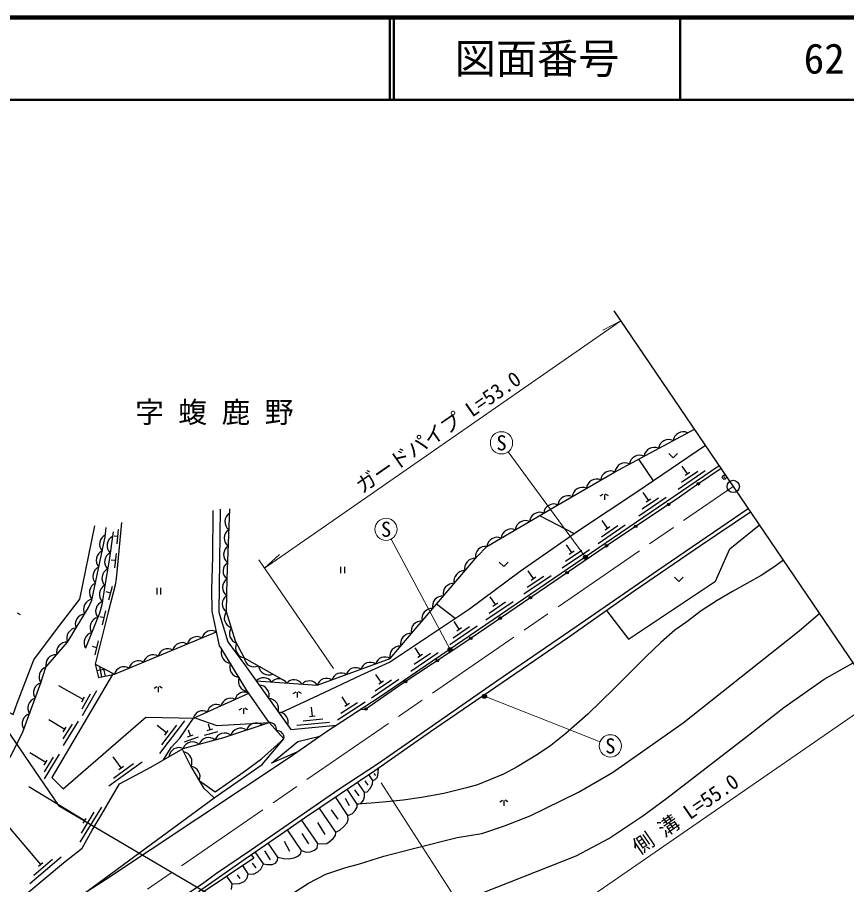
# Model space of a CAD drawing. Units: millimetres, scale not verified. Extents: x 40000 to 680000, y 20000 to 380000.
# Drawn here: x 463516 to 564216, y 274692 to 380000 of the extents above; entities that cross this region are included whole.
import ezdxf
from ezdxf.enums import TextEntityAlignment as Align

# ---------------------------------------------------------------- set-up
doc = ezdxf.new("R2010")
doc.units = ezdxf.units.MM
doc.header["$LTSCALE"] = 1000
doc.header["$PDMODE"] = 32
doc.header["$PDSIZE"] = 500
doc.linetypes.add('CHAIN', pattern=[18.5, 12, -1.5, 3.5, -1.5])
for name, color, linetype, lineweight in [('M-BGD', 7, 'Continuous', 25), ('M-BGD-HTXT', 7, 'Continuous', 13), ('M-BMK', 2, 'CHAIN', 13), ('M-BMK-ROW', 30, 'Continuous', 25), ('M-BMK-SRVR', 3, 'Continuous', 25), ('M-STR-HTXT', 7, 'Continuous', 13), ('M-STR-STRC', 7, 'Continuous', 25), ('M-TTL', 2, 'Continuous', 140), ('M-TTL-LINE', 7, 'Continuous', 50)]:
    doc.layers.add(name, color=color, linetype=linetype, lineweight=lineweight)
for name, color, linetype in [('M-BMK-HTXT', 7, 'Continuous'), ('M-OTRS', 6, 'Continuous'), ('M-TTL-TXT', 7, 'Continuous')]:
    doc.layers.add(name, color=color, linetype=linetype)
doc.styles.add('ＭＳ ゴシック', font='')
doc.styles.get('ＭＳ ゴシック').set_extended_font_data('MS Gothic')

msp = doc.modelspace()

# ---------------------------------------------------------------- hatches: boundary and pattern name
at = {"layer": 'M-STR-STRC'}
for points in [[(532728, 314565, -0.41421), (532628, 314226, -0.41421), (532289, 314326, -1)], [(516280, 303345, -0.41421), (516180, 303006, -0.41421), (515841, 303106, -1)], [(520454, 297688, -0.41421), (520354, 297349, -0.41421), (520015, 297449, -1)]]:
    msp.add_hatch(color=256, dxfattribs=at).paths.add_polyline_path(points)

# ---------------------------------------------------------------- linework, layer by layer
at = {"layer": 'M-BGD'}
for p, q in [((538936, 326362), (540723, 323732)), ((544891, 324593), (544258, 325523)), ((543744, 322723), (547051, 324974)), ((544152, 323546), (546136, 324896)), ((544602, 324396), (545180, 324790)), ((540142, 321360), (539509, 322289)), ((534303, 321921), (534653, 322123)), ((534803, 322084), (534803, 321429)), ((535303, 321921), (534953, 322123)), ((538996, 319490), (542302, 321741)), ((539404, 320312), (541387, 321663)), ((539853, 321163), (540432, 321557)), ((526920, 319507), (531115, 317322)), ((534030, 316109), (537337, 318361)), ((534438, 316932), (536422, 318282)), ((535177, 317979), (534544, 318909)), ((534888, 317782), (535466, 318176)), ((475730, 316954), (475289, 316994)), ((475650, 316082), (475809, 317825)), ((530827, 315017), (530194, 315947)), ((475368, 313163), (475548, 314904)), ((529680, 313148), (532987, 315399)), ((530088, 313970), (532072, 315321)), ((530538, 314820), (531116, 315214)), ((475458, 314033), (474898, 314091)), ((502758, 313289), (502758, 312507)), ((503225, 313289), (503225, 312507)), ((526181, 311854), (525548, 312784)), ((525034, 309984), (528341, 312236)), ((525442, 310807), (527426, 312157)), ((525891, 311657), (526470, 312051)), ((474630, 309257), (475079, 310948)), ((480449, 310718), (480449, 309936)), ((480916, 310718), (480916, 309936)), ((474854, 310102), (474311, 310246)), ((521561, 308708), (520927, 309638)), ((516660, 306991), (514408, 308753)), ((520414, 306839), (523720, 309090)), ((520822, 307661), (522806, 309012)), ((521271, 308511), (521850, 308905)), ((463902, 307461), (463552, 307663)), ((473857, 306231), (474277, 307930)), ((474067, 307081), (473521, 307216)), ((517176, 305723), (516543, 306653)), ((516029, 303853), (519336, 306105)), ((516437, 304676), (518421, 306026)), ((516887, 305526), (517465, 305920)), ((473172, 303458), (472626, 303593)), ((472962, 302608), (473382, 304307)), ((512438, 302497), (511805, 303427)), ((511291, 300628), (514598, 302879)), ((511699, 301450), (513683, 302801)), ((512149, 302300), (512727, 302694)), ((474051, 300820), (473161, 300647)), ((473790, 299920), (473515, 301182)), ((474209, 300009), (474033, 300910)), ((507687, 299263), (507054, 300192)), ((506540, 297393), (509847, 299644)), ((506948, 298215), (508932, 299566)), ((507398, 299066), (507976, 299459)), ((471516, 297189), (468570, 298836)), ((471447, 295222), (473156, 298277)), ((480121, 298553), (480471, 298755)), ((480621, 298717), (480621, 298062)), ((481121, 298553), (480771, 298755)), ((497014, 297898), (497364, 298101)), ((497514, 298062), (497514, 297407)), ((498014, 297898), (497664, 298101)), ((471345, 296883), (471687, 297494)), ((471387, 296036), (472412, 297869)), ((503571, 296541), (502954, 297482)), ((490470, 295927), (490820, 296130)), ((490970, 296091), (490970, 295436)), ((491470, 295927), (491120, 296130)), ((499352, 295135), (499240, 296254)), ((502392, 294692), (505737, 296886)), ((502814, 295507), (504821, 296823)), ((503278, 296349), (503864, 296733)), ((499004, 295100), (499700, 295170)), ((469271, 293530), (467359, 294716)), ((469087, 293233), (469456, 293828)), ((469100, 292401), (470207, 294185)), ((469114, 291569), (470959, 294543)), ((481629, 293138), (480497, 294003)), ((480826, 290605), (483862, 294578)), ((481076, 291673), (482898, 294056)), ((486917, 293505), (486728, 294172)), ((497452, 294039), (501432, 294439)), ((498203, 294567), (500591, 294807)), ((481417, 292860), (481842, 293416)), ((484192, 292640), (484854, 292867)), ((484523, 292754), (484284, 293450)), ((486232, 292842), (487848, 293301)), ((486581, 293409), (487254, 293600)), ((483819, 292035), (485521, 292621)), ((466966, 289512), (465051, 290694)), ((466782, 289214), (467150, 289810)), ((466798, 288382), (467900, 290170)), ((466813, 287550), (468651, 290529)), ((474644, 286675), (478683, 289623)), ((476133, 288876), (475161, 290208)), ((475187, 287628), (477610, 289397)), ((475850, 288670), (476416, 289082)), ((506673, 287335), (506179, 288067)), ((506823, 288208), (507015, 287939)), ((471692, 282439), (464912, 286556)), ((505658, 285906), (504819, 287148)), ((505691, 287306), (506074, 286779)), ((504791, 284464), (503555, 286294)), ((504471, 286213), (504990, 285493)), ((503660, 283080), (502136, 285336)), ((503865, 284276), (503345, 285147)), ((522085, 284762), (522435, 284964)), ((522585, 284926), (522585, 284271)), ((523085, 284762), (522735, 284964)), ((471163, 279835), (473758, 284109)), ((471298, 280924), (472855, 283488)), ((502172, 281075), (500184, 284017)), ((502487, 282631), (501666, 283787)), ((466361, 277153), (461647, 282710)), ((471510, 282140), (471873, 282739)), ((500001, 279701), (498016, 282544)), ((498037, 278840), (496307, 281353)), ((500891, 280800), (500002, 282224)), ((498896, 279644), (498091, 280884)), ((495134, 278021), (493954, 279734)), ((496595, 278719), (495958, 279925)), ((465037, 274849), (468850, 278084)), ((493410, 277227), (492414, 278674)), ((494248, 277696), (493577, 278806)), ((465508, 275839), (467796, 277780)), ((466094, 276926), (466628, 277379)), ((491541, 276023), (490886, 277001)), ((492505, 276728), (492079, 277283)), ((489591, 274799), (488973, 275722)), ((490582, 275436), (490253, 275897))]:
    msp.add_line(p, q, dxfattribs=at)
for points in [[(492523, 299424), (499937, 298903), (508772, 302138), (519342, 314545), (520532, 315761), (529027, 320743), (536013, 324793), (545721, 330004)], [(495562, 295581), (500100, 297693), (505235, 300132), (508712, 301710), (518431, 308168), (524589, 312750), (531786, 317792), (538743, 322386), (547058, 328037)], [(542615, 327053), (543145, 326522), (543675, 327053)], [(294914, 264895), (369385, 260535), (369852, 260737), (370769, 260601), (371841, 260348), (406586, 258330), (419949, 257441), (424618, 257283), (428712, 257303), (445982, 260127), (448207, 260896), (451697, 262260), (456618, 264544), (462686, 267770), (467230, 270805), (474214, 275333), (496539, 290149), (501056, 293277), (507575, 297553), (548732, 325574)], [(548972, 325220), (545964, 323194), (543499, 321447), (535909, 316414), (517722, 304028), (510258, 299058), (505699, 295916), (505148, 295961)], [(459077, 257308), (463848, 259818), (467105, 261934), (478404, 269723), (481709, 271979), (485848, 274700), (487712, 276090), (491957, 278957), (502556, 286267), (507360, 289437), (521758, 299459), (531380, 306021), (541271, 312891), (552271, 320367)], [(488147, 320299), (487988, 307781), (489072, 304171), (491114, 301414), (496709, 293513), (502265, 294070)], [(489265, 320312), (488962, 311881), (488855, 307868), (489979, 304309), (491051, 302226), (495908, 299493)], [(485504, 273855), (491164, 277814), (496626, 281573), (498403, 282814), (506905, 288557), (513683, 293291), (530313, 304674), (538433, 310364), (546486, 315856), (552540, 319970)], [(485603, 287322), (487543, 285960), (491015, 288408), (493163, 289963), (495883, 292380), (494074, 294369), (491400, 298269), (488275, 303425), (488065, 303709), (487158, 307902), (487147, 310594), (487252, 314440), (487299, 320109)], [(461124, 296346), (463017, 295357), (463481, 296726), (465522, 301991), (468161, 305523), (470551, 308641), (471124, 309352), (472923, 318248)], [(462637, 290114), (464178, 293244), (466379, 299197), (466994, 301100), (469600, 304134), (472160, 308349), (472554, 309228), (474185, 316942), (474312, 318061)], [(476170, 318674), (475776, 314373), (475518, 311874), (475396, 311048), (474532, 307791), (472970, 301469), (475304, 300242), (487704, 305377)], [(535058, 307999), (537736, 304480), (548291, 311558), (550019, 315470), (553631, 318365)], [(475153, 317533), (474653, 314110), (474123, 311005), (473774, 308673), (473486, 307673), (471803, 303423)], [(556545, 314077), (555362, 313234), (553849, 312239), (550364, 310298), (548481, 309185), (546547, 307937), (544792, 306622), (543353, 305574), (541645, 304109), (539852, 302406), (535985, 298517), (532798, 295384), (530115, 293058), (528295, 291596), (526661, 290511), (524215, 289005), (522553, 288102), (519397, 286809), (518040, 286430), (515320, 285773), (512583, 285264), (510353, 284938), (508333, 284759), (506467, 284590), (504791, 284464)], [(522040, 313847), (522570, 313316), (523100, 313847)], [(543314, 312019), (543845, 311488), (544375, 312019)], [(496826, 273550), (498862, 274855), (500993, 275968), (503393, 276793), (504929, 277196), (508025, 278139), (511788, 279137), (516912, 280397), (519937, 280908), (522683, 281848), (525774, 283038), (531643, 285929), (535803, 288302), (544350, 294324), (558449, 305515), (560761, 307511), (560930, 307626)], [(472970, 301469), (473352, 299826), (475304, 300242)], [(518476, 273093), (531376, 278199), (535356, 280314), (539481, 283043), (542393, 285210), (551931, 292562), (556605, 296183), (561505, 299629), (565022, 301605)], [(475085, 300195), (467690, 287719), (469061, 286309), (479110, 295048), (485204, 294915), (487754, 294036), (494074, 294369)], [(481256, 289839), (482186, 291348), (483236, 292494), (484899, 294922), (491635, 297926)], [(450334, 261728), (453049, 264118), (456007, 266498), (459585, 269458), (461787, 271303), (465168, 274002), (469114, 277349), (471371, 279103), (472588, 281315), (473774, 283267), (475908, 286913), (479715, 288937), (483646, 291238), (488585, 292566), (494074, 294369)], [(472108, 273967), (487404, 285241), (493247, 289297), (495883, 292380)], [(497453, 290782), (494389, 289452), (497575, 292077), (500236, 292710)], [(483517, 291162), (484592, 289048), (485755, 287062), (486104, 286447), (487404, 285241)], [(489511, 274121), (489591, 274799), (490512, 274831), (491071, 275062), (491436, 275464), (491541, 276023), (492189, 275978), (492733, 276239), (493098, 276589), (493410, 277227), (493831, 277127), (494461, 277127), (494847, 277314), (495111, 277624), (495134, 278021), (495853, 277877), (496449, 277845), (497110, 277936), (497582, 278151), (497889, 278414), (498037, 278840), (498589, 278646), (499073, 278671), (499606, 278879), (499916, 279182), (500001, 279701), (500540, 279645), (501092, 279673), (501399, 279878), (501849, 280286), (502146, 280665), (502172, 281075), (502686, 281318), (503117, 281718), (503554, 282209), (503667, 282613), (503660, 283080), (504226, 283317), (504557, 283692), (504769, 284085), (504791, 284464), (505223, 284545), (505538, 284952), (505664, 285359), (505658, 285906), (506010, 285960), (506361, 286356), (506640, 286878), (506673, 287335), (506962, 287458), (507240, 287751), (507349, 288264), (507352, 288870)], [(491915, 278331), (492229, 277900), (485723, 273548)]]:
    msp.add_lwpolyline(points, dxfattribs=at)
for centre in [(546219, 323366), (542609, 320856), (538612, 318206), (535063, 315838), (530281, 312581), (525824, 309545), (522147, 307041), (518576, 304610), (514509, 301888), (510669, 299332), (505854, 296023)]:
    msp.add_circle(centre, 150, dxfattribs=at)
for centre, radius, start, end in [((544372, 328429), 1250, 65.10033, 171.36053), ((542610, 327483), 1250, 65.10033, 171.36053), ((540848, 326537), 1250, 65.10033, 171.36053), ((539079, 325587), 1250, 65.10014, 171.36034), ((537317, 324641), 1250, 65.10871, 171.36891), ((535591, 323679), 1250, 66.89107, 173.15128), ((533860, 322678), 1250, 66.97098, 173.23118), ((532130, 321675), 1250, 66.97098, 173.23118), ((530400, 320672), 1250, 66.96843, 173.22863), ((528675, 319666), 1250, 67.23657, 173.49677), ((489960, 318768), 1250, 124.81156, 231.07176), ((526950, 318655), 1250, 67.25568, 173.51589), ((525224, 317643), 1250, 67.25568, 173.51589), ((474749, 316044), 1250, 115.62626, 221.88646), ((489888, 316769), 1250, 124.81157, 231.07177), ((523499, 316632), 1250, 67.25568, 173.51589), ((475668, 315869), 1250, 118.56414, 224.82435), ((521774, 315620), 1250, 67.25568, 173.51589), ((474345, 314075), 1250, 114.93326, 221.19346), ((475364, 313882), 1250, 117.78042, 224.04063), ((489816, 314770), 1250, 124.81116, 231.07137), ((520382, 314520), 1250, 83.09703, 189.35723), ((519071, 313070), 1250, 86.43918, 192.69938), ((473931, 312119), 1250, 114.93326, 221.19346), ((475037, 311901), 1250, 117.19322, 223.45342), ((489745, 312772), 1250, 124.83398, 231.09418), ((517774, 311547), 1250, 86.43918, 192.69938), ((489683, 310780), 1250, 125.34878, 231.60898), ((473518, 310162), 1250, 114.93326, 221.19346), ((474721, 309940), 1250, 118.26378, 224.52399), ((516477, 310025), 1250, 86.43918, 192.69938), ((489642, 308789), 1250, 126.0133, 232.2735), ((515179, 308502), 1250, 86.43918, 192.69938), ((472797, 308108), 1250, 100.10279, 206.36299), ((474274, 307895), 1250, 110.77829, 217.0385), ((471799, 306309), 1250, 95.59687, 201.85707), ((489893, 307072), 1250, 144.39755, 250.65775), ((513882, 306980), 1250, 86.43918, 192.69938), ((473605, 305936), 1250, 105.27025, 211.53045), ((512585, 305458), 1250, 86.43918, 192.69938), ((470760, 304600), 1250, 95.59687, 201.85707), ((487093, 304346), 1198, 59.36681, 165.62701), ((490516, 305195), 1250, 146.02662, 252.28682), ((472869, 304077), 1250, 105.27025, 211.53045), ((485322, 303613), 1198, 59.36681, 165.62701), ((511288, 303935), 1250, 86.43918, 192.69938), ((469518, 302887), 1250, 86.20967, 192.46988), ((481779, 302145), 1198, 59.36681, 165.62701), ((483551, 302879), 1198, 59.36681, 165.62701), ((491260, 303458), 1250, 154.08499, 260.3452), ((509991, 302413), 1250, 86.43918, 192.69938), ((468214, 301370), 1250, 86.20967, 192.46988), ((480008, 301412), 1198, 59.36681, 165.62701), ((489522, 302814), 1250, 158.08887, 264.34908), ((508131, 301152), 1176, 56.98198, 163.24219), ((478236, 300678), 1198, 59.36681, 165.62701), ((490559, 301103), 1250, 158.06682, 264.32702), ((492290, 302389), 1250, 187.50798, 293.76819), ((494033, 301409), 1250, 187.50798, 293.76819), ((506364, 300505), 1176, 56.98198, 163.24219), ((467400, 299918), 1250, 108.96866, 215.22886), ((476465, 299944), 1198, 59.36681, 165.62701), ((502830, 299211), 1176, 56.98198, 163.24219), ((504597, 299858), 1176, 56.98198, 163.24219), ((466736, 297999), 1250, 106.57529, 212.8355), ((491597, 299398), 1250, 158.33866, 264.59886), ((493401, 298664), 1161, 32.85159, 139.1118), ((495254, 298533), 1161, 32.85159, 139.1118), ((497108, 298403), 1161, 32.85159, 139.1118), ((498961, 298273), 1161, 32.85159, 139.1118), ((501063, 298564), 1176, 56.98198, 163.24219), ((491075, 296919), 1152, 60.90916, 167.16936), ((492840, 297679), 1250, 342.1722, 88.4324), ((466042, 296123), 1250, 106.57529, 212.8355), ((489391, 296168), 1152, 60.90916, 167.16936), ((493995, 296046), 1250, 342.1722, 88.4324), ((487707, 295417), 1152, 60.90916, 167.16936), ((465348, 294247), 1250, 106.57529, 212.8355), ((486023, 294666), 1152, 60.90916, 167.16936), ((495164, 294396), 1250, 342.1722, 88.4324), ((492513, 293067), 1250, 55.05921, 161.31942), ((494153, 293533), 840, 349.16219, 95.42239), ((488680, 291840), 1250, 53.31667, 159.57688), ((490611, 292442), 1250, 55.05309, 161.31329), ((495058, 292538), 840, 349.16219, 95.42239), ((484806, 290773), 1250, 51.91924, 158.17944), ((486738, 291292), 1250, 51.91924, 158.17944), ((483162, 290085), 1250, 67.21864, 173.47885), ((483471, 289599), 1250, 333.82827, 80.08847), ((484451, 287806), 1250, 337.22943, 83.48963)]:
    msp.add_arc(centre, radius, start, end, dxfattribs=at)
at = {"layer": 'M-BGD-HTXT'}
for p, q in [((532509, 314445), (523107, 327251)), ((516060, 303226), (508921, 316652)), ((520235, 297569), (534272, 292036))]:
    msp.add_line(p, q, dxfattribs=at)
for centre in [(522308, 328339), (508287, 317844), (535528, 291541)]:
    msp.add_circle(centre, 1350, dxfattribs=at)
at = {"layer": 'M-BMK'}
msp.add_lwpolyline([(267824, 263035), (368606, 257058), (403511, 255046), (417032, 254306), (425164, 253790), (429425, 253777), (433586, 253853), (437212, 254265), (443627, 255355), (448895, 256817), (453239, 258364), (458570, 260739), (463171, 263318), (468197, 266481), (550444, 323040)], dxfattribs=at)
at = {"layer": 'M-BMK-ROW'}
msp.add_lwpolyline([(438501, 328237), (468506, 284296), (518247, 254982)], dxfattribs=at)
at = {"layer": 'M-BMK-SRVR'}
msp.add_line((569505, 295010), (535968, 344355), dxfattribs=at)
msp.add_circle((550444, 323040), 750, dxfattribs=at)
at = {"layer": 'M-OTRS'}
msp.add_point((549353, 324171), dxfattribs=at)
at = {"layer": 'M-STR-HTXT'}
for p, q in [((493527, 313117), (536795, 343137)), ((536795, 343137), (534603, 342032)), ((501914, 300951), (492825, 314136)), ((493527, 313117), (495330, 314783)), ((521687, 265343), (567951, 297296)), ((507708, 287041), (522228, 264502))]:
    msp.add_line(p, q, dxfattribs=at)
at = {"layer": 'M-STR-STRC'}
for centre in [(532509, 314445), (516060, 303226), (520235, 297569)]:
    msp.add_circle(centre, 250, dxfattribs=at)
at = {"layer": 'M-TTL'}
msp.add_line((680000, 380000), (40000, 380000), dxfattribs=at)
at = {"layer": 'M-TTL-LINE'}
for p, q in [((508747, 380000), (508747, 370000)), ((509247, 380000), (509247, 370000)), ((543997, 380000), (543997, 370000)), ((40000, 370000), (680000, 370000))]:
    msp.add_line(p, q, dxfattribs=at)

# ---------------------------------------------------------------- texts
at = {"layer": 'M-BGD-HTXT', "style": 'ＭＳ ゴシック'}
for p in [(522308, 328339), (508287, 317844), (535528, 291541)]:
    msp.add_text('S', height=1833, dxfattribs=at).set_placement(p, align=Align.MIDDLE_CENTER)
at = {"layer": 'M-BMK-HTXT', "style": 'ＭＳ ゴシック'}
msp.add_text('字 蝮 鹿 野', height=2566, dxfattribs=at).set_placement((487437, 332062), align=Align.MIDDLE_CENTER)
at = {"layer": 'M-STR-HTXT', "style": 'ＭＳ ゴシック'}
for s, rotation, p in [('ガードパイプ L=53.0', 34.754, (515441, 328429)), ('側 溝 L=55.0', 34.632, (545481, 282051))]:
    msp.add_text(s, height=1833, rotation=rotation, dxfattribs=at).set_placement(p, align=Align.BOTTOM_CENTER)
at = {"layer": 'M-TTL-TXT', "style": 'ＭＳ ゴシック'}
for s, p in [('図面番号', (526622, 375000)), ('62', (561497, 375000))]:
    msp.add_text(s, height=3666, dxfattribs=at).set_placement(p, align=Align.MIDDLE_CENTER)

doc.saveas('drawing.dxf')
